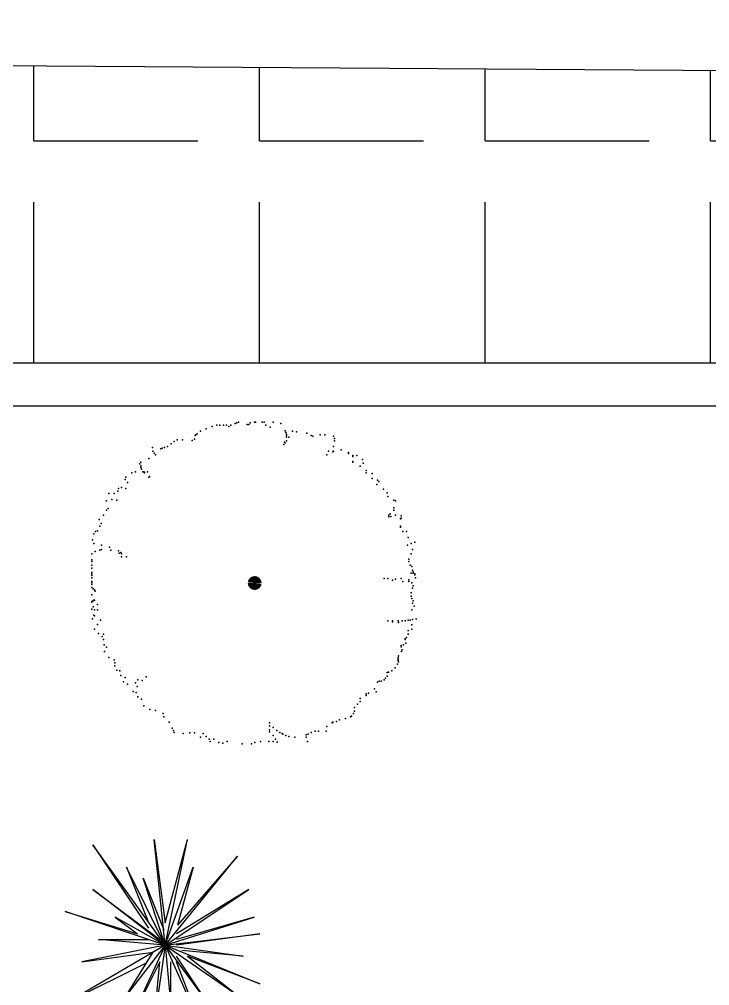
# Model space of a CAD drawing. Header units: metres. Extents: x 7 to 327053, y 40 to 7393807.
# Drawn here: x 326094.017 to 326097.223, y 7392873.385 to 7392877.876 of the extents above; entities that cross this region are included whole.
import ezdxf

# ---------------------------------------------------------------- set-up
doc = ezdxf.new("R2010")
doc.units = ezdxf.units.M
doc.layers.get('0').update_dxf_attribs({"lineweight": 18})
for name, color, linetype in [('Alvenaria', 6, 'Continuous'), ('Piso externo', 254, 'Continuous'), ('VEGET', 64, 'Continuous')]:
    doc.layers.add(name, color=color, linetype=linetype)
doc.layers.add('linagrossa', color=7, linetype='Continuous', lineweight=25)

# ---------------------------------------------------------------- blocks, each defined once
blk = doc.blocks.new('A$C21090EC6')
for p, q in [((6.75, 6), (6, 13.125)), ((6, 13.125), (6.75, 7.5)), ((6.75, 6), (8.25, 13.125)), ((6.75, 7.5), (8.25, 13.125)), ((6.75, 6), (1.875, 12.75)), ((1.875, 12.75), (5.625, 7.125)), ((6.75, 6), (11.625, 12)), ((11.625, 12), (7.579, 7.329)), ((6.75, 6), (4.125, 11.25)), ((4.125, 11.25), (5.573, 7.629)), ((6.75, 6), (8.625, 11.25)), ((8.625, 11.25), (7.579, 7.329)), ((6.75, 6), (5.25, 10.5)), ((5.25, 10.5), (6.643, 7.018)), ((6.75, 6), (1.875, 9.75)), ((1.875, 9.75), (6.375, 6.375)), ((6.75, 6), (12.375, 9.75)), ((12.375, 9.75), (7.5, 6.75)), ((6.75, 6), (0, 8.25)), ((0, 8.25), (4.875, 6.75)), ((6.75, 6), (3.375, 7.875)), ((3.375, 7.875), (4.875, 6.75)), ((6.75, 6), (12.75, 7.875)), ((12.75, 7.875), (7.5, 6.375)), ((6.75, 6), (13.125, 6.75)), ((13.125, 6.75), (7.5, 6)), ((6.75, 6), (0.375, 2.25)), ((6.75, 6), (1.125, 4.875)), ((6.75, 6), (2.25, 6.375)), ((2.25, 6.375), (5.625, 6.375)), ((6.75, 6), (4.125, 0.375)), ((6.75, 6), (4.125, 2.625)), ((6.75, 6), (6, 0.75)), ((6.75, 6), (9.375, 0)), ((6.75, 6), (13.125, 3.375)), ((6.75, 6), (7.125, 1.875)), ((6.75, 6), (12, 5.25)), ((6.75, 6), (9.75, 1.875)), ((6.75, 6), (11.625, 2.625)), ((1.125, 4.875), (5.935, 5.52)), ((4.125, 2.625), (5.935, 5.52)), ((9.75, 1.875), (7.5, 5.25)), ((12, 5.25), (7.875, 5.625)), ((13.125, 3.375), (8.25, 5.25)), ((8.25, 5.25), (11.625, 2.625)), ((0.375, 2.25), (5.489, 4.807)), ((6.375, 4.875), (4.125, 0.375)), ((6, 0.75), (6.375, 4.875)), ((7.125, 1.875), (7.125, 4.875)), ((9.375, 0), (7.5, 4.875)), ((4.125, 0.375), (4.125, 0.375))]:
    blk.add_line(p, q)
blk = doc.blocks.new('A$C0D2935C8')
at = {"const_width": 0.256}
blk.add_lwpolyline([(5.917, 5.978, 1), (6.173, 5.978, 1)], format="xyb", close=True, dxfattribs=at)
for p in [(5.316, 11.91), (5.383, 11.932), (5.45, 11.955), (5.764, 11.865), (5.832, 11.865), (5.876, 11.932), (6.033, 11.955), (6.078, 11.955), (6.325, 11.955), (6.392, 11.955), (6.729, 11.955), (7.02, 11.91), (7.02, 11.91), (3.903, 11.529), (4.037, 11.618), (4.239, 11.708), (4.463, 11.798), (4.643, 11.843), (4.755, 11.843), (4.89, 11.843), (5.002, 11.843), (5.091, 11.798), (5.159, 11.843), (6.46, 11.843), (6.616, 11.776), (7.177, 11.641), (7.2, 11.573), (7.222, 11.506), (7.447, 11.618), (7.603, 11.596), (7.985, 11.551), (2.938, 11.147), (3.05, 11.237), (3.162, 11.304), (3.162, 11.304), (3.364, 11.304), (3.723, 11.282), (3.813, 11.327), (3.835, 11.462), (3.858, 11.484), (7.155, 11.215), (7.177, 11.192), (7.222, 11.462), (7.222, 11.394), (7.222, 11.259), (7.312, 11.394), (8.142, 11.462), (8.209, 11.439), (8.478, 11.484), (8.658, 11.484), (8.972, 11.439), (9.017, 11.35), (9.017, 11.259), (9.017, 11.259), (2.243, 11.013), (2.265, 10.878), (2.31, 10.811), (2.557, 10.968), (2.602, 10.991), (2.691, 11.013), (2.803, 11.058), (7.133, 11.125), (7.133, 11.125), (8.792, 10.878), (8.949, 10.856), (8.972, 11.058), (8.972, 10.878), (9.263, 10.923), (9.532, 10.833), (9.532, 10.789), (1.816, 10.475), (2.108, 10.609), (2.355, 10.744), (8.725, 10.744), (9.69, 10.721), (9.69, 10.677), (9.69, 10.497), (9.69, 10.475), (9.846, 10.721), (10.048, 10.564), (10.071, 10.43), (1.48, 10.071), (1.615, 10.116), (1.772, 10.407), (1.816, 10.34), (1.816, 10.273), (1.839, 10.205), (1.884, 10.116), (1.906, 10.116), (1.951, 10.093), (1.951, 10.071), (2.063, 10.116), (9.959, 10.317), (10.183, 10.161), (10.183, 10.071), (1.233, 9.824), (1.256, 9.914), (1.323, 9.712), (2.108, 9.914), (2.131, 9.936), (10.407, 10.049), (10.407, 9.869), (10.609, 9.802), (10.654, 9.757), (0.964, 9.398), (0.987, 9.488), (1.099, 9.533), (1.256, 9.488), (10.587, 9.644), (10.833, 9.465), (0.538, 9.039), (0.628, 9.308), (0.74, 9.084), (0.83, 9.308), (0.919, 9.062), (10.968, 9.33), (10.99, 9.196), (11.215, 9.062), (11.282, 9.039), (0.538, 8.68), (0.605, 8.748), (11.215, 8.77), (11.215, 8.68), (0.269, 8.344), (0.426, 8.501), (11.035, 8.501), (11.035, 8.434), (11.08, 8.546), (11.102, 8.456), (11.282, 8.501), (11.461, 8.366), (11.484, 8.478), (11.484, 8.389), (0.202, 7.918), (0.291, 8.097), (0.336, 8.187), (11.461, 8.097), (11.461, 8.052), (0.022, 7.581), (0.067, 7.806), (0.134, 7.895), (11.551, 7.895), (11.686, 7.895), (11.753, 7.671), (11.753, 7.671), (0.067, 7.447), (0.291, 7.2), (0.359, 7.379), (0.359, 7.222), (0.65, 7.312), (0.695, 7.2), (11.73, 7.379), (11.865, 7.447), (11.91, 7.222), (12, 7.492), (0, 7.065), (0, 6.841), (0.112, 7.155), (0.987, 7.178), (1.009, 7.087), (1.076, 7.11), (1.099, 7.065), (1.099, 6.953), (1.278, 6.953), (11.775, 6.863), (11.865, 7.065), (0, 6.774), (0, 6.639), (0, 6.527), (11.775, 6.774), (11.82, 6.639), (11.888, 6.594), (0, 6.37), (0, 6.325), (0, 6.258), (0, 6.168), (10.856, 6.146), (10.99, 6.146), (11.282, 6.123), (11.484, 6.146), (11.865, 6.347), (11.91, 6.46), (11.933, 6.392), (11.933, 6.347), (12, 6.325), (12, 6.28), (12.022, 6.168), (0, 6.033), (0, 5.989), (0, 5.921), (0, 5.809), (0.045, 5.764), (11.17, 6.078), (11.17, 6.078), (11.551, 6.033), (11.775, 6.101), (11.775, 6.033), (11.888, 5.989), (11.888, 5.989), (11.91, 5.786), (11.933, 5.877), (0, 5.54), (0.09, 5.719), (0.112, 5.675), (11.865, 5.607), (11.865, 5.495), (11.865, 5.495), (11.888, 5.405), (0, 5.293), (0, 5.271), (0.045, 5.316), (0.045, 5.091), (0.067, 5.338), (0.09, 5.338), (0.202, 5.181), (11.91, 5.226), (11.933, 5.316), (11.977, 5.114), (0, 5.002), (0.067, 4.777), (0.09, 4.979), (0.09, 4.755), (0.202, 4.979), (11.888, 4.979), (0.022, 4.643), (0.202, 4.441), (0.314, 4.598), (10.99, 4.576), (10.99, 4.576), (11.17, 4.576), (11.17, 4.531), (11.17, 4.531), (11.372, 4.576), (11.394, 4.508), (11.529, 4.576), (11.641, 4.576), (11.753, 4.598), (11.82, 4.598), (11.888, 4.418), (11.91, 4.62), (12.045, 4.643), (0.09, 4.262), (0.246, 4.104), (0.381, 3.992), (0.426, 4.082), (11.753, 4.217), (11.753, 4.082), (11.888, 4.262), (0.426, 3.88), (0.448, 3.678), (11.484, 3.656), (11.484, 3.611), (11.574, 3.678), (11.641, 3.903), (11.641, 3.88), (11.663, 3.746), (11.686, 3.948), (0.471, 3.431), (0.538, 3.589), (11.394, 3.275), (11.506, 3.431), (11.529, 3.499), (0.628, 3.208), (0.83, 3.117), (0.852, 3.005), (0.852, 2.893), (11.349, 2.961), (11.372, 3.208), (11.372, 3.162), (11.372, 3.14), (11.372, 3.095), (11.394, 3.05), (11.394, 3.05), (0.919, 2.736), (1.032, 2.714), (1.076, 2.534), (10.968, 2.647), (11.013, 2.669), (11.147, 2.714), (11.26, 2.826), (1.166, 2.31), (1.233, 2.467), (1.323, 2.22), (1.615, 2.265), (1.705, 2.377), (1.861, 2.355), (1.861, 2.355), (2.019, 2.489), (10.609, 2.288), (10.676, 2.333), (10.744, 2.333), (10.856, 2.377), (10.901, 2.445), (10.968, 2.512), (1.525, 1.951), (1.637, 1.907), (1.682, 2.131), (10.183, 1.861), (10.273, 1.884), (10.497, 2.041), (10.564, 1.929), (1.705, 1.749), (1.839, 1.66), (9.869, 1.48), (9.959, 1.682), (9.959, 1.682), (9.959, 1.682), (9.959, 1.57), (10.183, 1.794), (1.929, 1.413), (2.153, 1.279), (2.355, 1.233), (2.647, 1.121), (9.712, 1.121), (9.757, 1.346), (9.757, 1.211), (2.669, 1.009), (2.871, 0.807), (6.594, 0.785), (8.927, 0.785), (8.949, 0.807), (9.084, 0.83), (9.196, 0.897), (9.42, 0.942), (9.6, 1.009), (9.645, 1.032), (2.983, 0.583), (3.028, 0.493), (3.05, 0.426), (3.387, 0.381), (3.633, 0.404), (3.813, 0.404), (4.127, 0.381), (6.594, 0.673), (6.594, 0.516), (6.594, 0.448), (6.729, 0.606), (6.863, 0.493), (6.975, 0.426), (7.065, 0.381), (7.065, 0.381), (8.142, 0.426), (8.299, 0.471), (8.411, 0.471), (8.703, 0.471), (8.725, 0.65), (4.037, 0.246), (4.239, 0.269), (4.351, 0.179), (4.396, 0.09), (4.531, 0.179), (4.71, 0.045), (4.867, 0.022), (5.024, 0.09), (5.024, 0.09), (5.585, 0), (5.921, 0), (6.056, 0.045), (6.258, 0.09), (6.572, 0.09), (6.729, 0.314), (6.729, 0.09), (6.819, 0.179), (6.886, 0.067), (7.088, 0.359), (7.2, 0.314), (7.312, 0.269), (7.536, 0.246), (7.962, 0.336), (7.962, 0.246), (8.007, 0.09), (8.03, 0.359)]:
    blk.add_point(p)

msp = doc.modelspace()

# ---------------------------------------------------------------- hatches: boundary and pattern name
at = {"layer": 'Piso externo'}
h = msp.add_hatch(dxfattribs=at)
h.set_pattern_fill('ANGLE', color=256, scale=0.15)
h.set_pattern_definition([(0, (321476.6496, 7391586.4824), (0, 1.04775), [0.762, -0.28575]), (90, (321476.6496, 7391586.4824), (-1.04775, 6e-17), [0.762, -0.28575])])
edge = h.paths.add_edge_path()
edge.add_line((326098.8579, 7392877.6258), (326084.8157, 7392877.7231))
edge.add_line((326084.8157, 7392877.7231), (326081.9739, 7392880.6487))
edge.add_line((326081.9739, 7392880.6487), (326070.4412, 7392880.7774))
edge.add_line((326070.4412, 7392880.7774), (326070.4412, 7392876.0777))
edge.add_line((326070.4412, 7392876.0777), (326082.0412, 7392876.0777))
edge.add_line((326082.0412, 7392876.0777), (326082.0412, 7392876.2777))
edge.add_line((326082.0412, 7392876.2777), (326099.0507, 7392876.2777))
edge.add_spline(control_points=[(326099.0507, 7392876.2777), (326098.8018, 7392876.8984), (326098.7219, 7392877.3623), (326098.8579, 7392877.6258)], knot_values=[8.266113, 8.266113, 8.266113, 8.266113, 10.563496, 10.563496, 10.563496, 10.563496], degree=3, periodic=0)
h.paths.add_polyline_path([(326071.1947, 7392878.7292), (326079.4384, 7392878.7292), (326079.4384, 7392879.6364), (326071.1947, 7392879.6364)], flags=24)

# ---------------------------------------------------------------- linework, layer by layer
at = {"layer": 'Alvenaria'}
msp.add_line((326100.6418, 7392876.0777), (326091.8989, 7392876.0777), dxfattribs=at)
msp.add_lwpolyline([(326100.6418, 7392841.0777), (326100.8418, 7392841.0777), (326100.8418, 7392876.0777), (326100.8418, 7392876.2777), (326082.0412, 7392876.2777), (326082.0412, 7392876.0777)], dxfattribs=at)
at = {"layer": 'linagrossa'}
msp.add_line((326150.1281, 7392877.2708), (326084.8157, 7392877.7231), dxfattribs=at)

# ---------------------------------------------------------------- block references
at = {"layer": 'VEGET'}
for name, p, xscale, yscale, zscale in [('A$C0D2935C8', (326094.3542, 7392874.5089), 0.125, 0.125, 0.125), ('A$C21090EC6', (326094.2295, 7392873.1606), 0.06890406907109788, 0.06890406907109788, 0.06890406907109788)]:
    msp.add_blockref(name, p, dxfattribs=dict(at, xscale=xscale, yscale=yscale, zscale=zscale))

doc.saveas('drawing.dxf')
